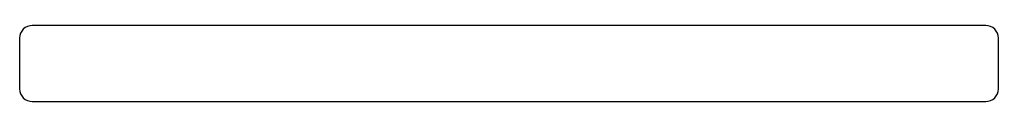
# Model space of a CAD drawing. Header units: millimetres. Extents: x -241 to -10, y -28 to -10.
import ezdxf

# ---------------------------------------------------------------- set-up
doc = ezdxf.new("R2010")
doc.units = ezdxf.units.MM
doc.layers.get('0').update_dxf_attribs({"linetype": 'CONTINUOUS'})

msp = doc.modelspace()

# ---------------------------------------------------------------- linework, layer by layer
msp.add_lwpolyline([(-13, -28, 0.414214), (-10, -25), (-10, -13, 0.414214), (-13, -10), (-238, -10, 0.414214), (-241, -13), (-241, -25, 0.414214), (-238, -28)], format="xyb", close=True)

doc.saveas('drawing.dxf')
